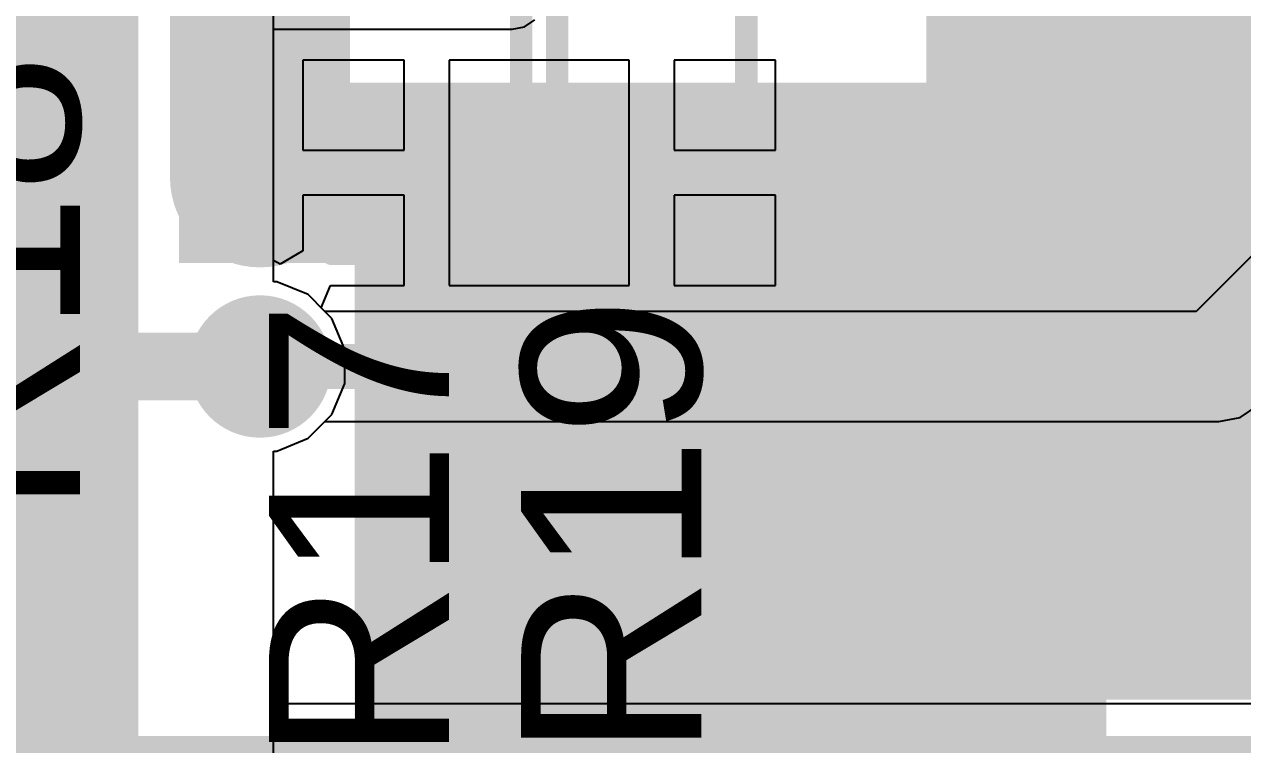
# Model space of a CAD drawing. Header units: millimetres. Extents: x -0.21 to 3.18, y -0.07 to 2.49.
# Drawn here: x -0.0143 to 0.2562, y 0.145 to 0.305 of the extents above; entities that cross this region are included whole.
import ezdxf

# ---------------------------------------------------------------- set-up
doc = ezdxf.new("R2010")
doc.units = ezdxf.units.MM
doc.header["$MEASUREMENT"] = 0
for name, color, linetype in [('BottomLayer', 5, 'Continuous'), ('BottomSolder', 6, 'Continuous'), ('TopLayer', 1, 'Continuous'), ('TopOverlay', 2, 'Continuous'), ('TopPaste', 8, 'Continuous'), ('TopSolder', 216, 'Continuous'), ('ViaHoleLayer', 16, 'Continuous')]:
    doc.layers.add(name, color=color, linetype=linetype)
doc.styles.add('Arial', font='', dxfattribs={"height": 0.2})
doc.styles.get('Arial').set_extended_font_data('Arial')

# ---------------------------------------------------------------- blocks, each defined once
blk = doc.blocks.new('R___0603_1')
at = {"layer": 'TopLayer'}
for points in [[(-0.015, 0.0175), (-0.015, -0.0175), (-0.045, -0.0175), (-0.045, 0.0175)], [(0.045, 0.0175), (0.045, -0.0175), (0.015, -0.0175), (0.015, 0.0175)]]:
    blk.add_hatch(color=1, dxfattribs=at).paths.add_polyline_path(points)
at = {"layer": 'TopPaste'}
for points in [[(-0.015, 0.0175), (-0.015, -0.0175), (-0.045, -0.0175), (-0.045, 0.0175)], [(0.045, 0.0175), (0.045, -0.0175), (0.015, -0.0175), (0.015, 0.0175)]]:
    blk.add_hatch(color=8, dxfattribs=at).paths.add_polyline_path(points)
at = {"layer": 'TopSolder'}
for points in [[(-0.011, 0.0215), (-0.011, -0.0215), (-0.049, -0.0215), (-0.049, 0.0215)], [(0.049, 0.0215), (0.049, -0.0215), (0.011, -0.0215), (0.011, 0.0215)]]:
    blk.add_hatch(color=216, dxfattribs=at).paths.add_polyline_path(points)
at = {"layer": 'TopOverlay', "const_width": 0.005}
for points in [[(-0.048, 0.021), (-0.048, -0.021)], [(-0.048, 0.021), (0.048, 0.021)], [(0.048, 0.021), (0.048, -0.021)], [(-0.048, -0.021), (0.048, -0.021)]]:
    blk.add_lwpolyline(points, dxfattribs=at)
at = {"layer": 'TopOverlay', "const_width": 0.0025}
for points in [[(-0.04925, 0.021, 1), (-0.04675, 0.021, 1)], [(-0.04925, 0.021, 1), (-0.04675, 0.021, 1)], [(0.04675, 0.021, 1), (0.04925, 0.021, 1)], [(0.04675, 0.021, 1), (0.04925, 0.021, 1)], [(-0.04925, -0.021, 1), (-0.04675, -0.021, 1)], [(-0.04925, -0.021, 1), (-0.04675, -0.021, 1)], [(0.04675, -0.021, 1), (0.04925, -0.021, 1)], [(0.04675, -0.021, 1), (0.04925, -0.021, 1)]]:
    blk.add_lwpolyline(points, format="xyb", close=True, dxfattribs=at)
blk = doc.blocks.new('R___0603_35')
at = {"layer": 'TopLayer'}
for points in [[(-0.015, 0.0175), (-0.015, -0.0175), (-0.045, -0.0175), (-0.045, 0.0175)], [(0.045, 0.0175), (0.045, -0.0175), (0.015, -0.0175), (0.015, 0.0175)]]:
    blk.add_hatch(color=1, dxfattribs=at).paths.add_polyline_path(points)
at = {"layer": 'TopPaste'}
for points in [[(-0.015, 0.0175), (-0.015, -0.0175), (-0.045, -0.0175), (-0.045, 0.0175)], [(0.045, 0.0175), (0.045, -0.0175), (0.015, -0.0175), (0.015, 0.0175)]]:
    blk.add_hatch(color=8, dxfattribs=at).paths.add_polyline_path(points)
at = {"layer": 'TopSolder'}
for points in [[(-0.011, 0.0215), (-0.011, -0.0215), (-0.049, -0.0215), (-0.049, 0.0215)], [(0.049, 0.0215), (0.049, -0.0215), (0.011, -0.0215), (0.011, 0.0215)]]:
    blk.add_hatch(color=216, dxfattribs=at).paths.add_polyline_path(points)
at = {"layer": 'TopOverlay', "const_width": 0.005}
for points in [[(-0.048, -0.021), (-0.048, 0.021)], [(0.048, 0.021), (-0.048, 0.021)], [(0.048, -0.021), (0.048, 0.021)], [(0.048, -0.021), (-0.048, -0.021)]]:
    blk.add_lwpolyline(points, dxfattribs=at)
at = {"layer": 'TopOverlay', "const_width": 0.0025}
for points in [[(-0.04925, 0.021, 1), (-0.04675, 0.021, 1)], [(-0.04925, 0.021, 1), (-0.04675, 0.021, 1)], [(0.04675, 0.021, 1), (0.04925, 0.021, 1)], [(0.04675, 0.021, 1), (0.04925, 0.021, 1)], [(-0.04925, -0.021, 1), (-0.04675, -0.021, 1)], [(-0.04925, -0.021, 1), (-0.04675, -0.021, 1)], [(0.04675, -0.021, 1), (0.04925, -0.021, 1)], [(0.04675, -0.021, 1), (0.04925, -0.021, 1)]]:
    blk.add_lwpolyline(points, format="xyb", close=True, dxfattribs=at)

msp = doc.modelspace()

# ---------------------------------------------------------------- hatches: boundary and pattern name
at = {"layer": 'BottomLayer'}
for points in [[(-0.049, 0.463), (-0.049, 0.064), (0.011, 0.064), (0.011, 0.463)], [(0.501, 0.147), (-0.043, 0.147), (-0.043, 0.064), (0.501, 0.064)]]:
    msp.add_hatch(color=5, dxfattribs=at).paths.add_polyline_path(points)
h = msp.add_hatch(color=5, dxfattribs=at)
edge = h.paths.add_edge_path()
edge.add_arc((0.163, 0.274), 0.01181, 0, 360)
h = msp.add_hatch(color=5, dxfattribs=at)
edge = h.paths.add_edge_path()
edge.add_arc((0.038, 0.271), 0.01181, 0, 360)
h = msp.add_hatch(color=5, dxfattribs=at)
edge = h.paths.add_edge_path()
edge.add_arc((0.038, 0.229), 0.01181, 0, 360)
at = {"layer": 'BottomSolder'}
h = msp.add_hatch(color=6, dxfattribs=at)
edge = h.paths.add_edge_path()
edge.add_arc((0.163, 0.274), 0.01581, 0, 360)
h = msp.add_hatch(color=6, dxfattribs=at)
edge = h.paths.add_edge_path()
edge.add_arc((0.038, 0.271), 0.01581, 0, 360)
h = msp.add_hatch(color=6, dxfattribs=at)
edge = h.paths.add_edge_path()
edge.add_arc((0.038, 0.229), 0.01581, 0, 360)
at = {"layer": 'TopLayer'}
for points in [[(0.186, 0.155), (0.315, 0.155), (0.315, 0.436), (0.186, 0.436)], [(0.02, 0.292), (0.02, 0.252), (0.21, 0.252), (0.21, 0.292)], [(0.059, -0.041), (0.226, -0.041), (0.226, 0.29), (0.059, 0.29)]]:
    msp.add_hatch(color=1, dxfattribs=at).paths.add_polyline_path(points)
h = msp.add_hatch(color=1, dxfattribs=at)
edge = h.paths.add_edge_path()
edge.add_arc((0.163, 0.274), 0.01181, 0, 360)
h = msp.add_hatch(color=1, dxfattribs=at)
edge = h.paths.add_edge_path()
edge.add_arc((0.038, 0.271), 0.01181, 0, 360)
h = msp.add_hatch(color=1, dxfattribs=at)
edge = h.paths.add_edge_path()
edge.add_arc((0.038, 0.229), 0.01181, 0, 360)
at = {"layer": 'TopSolder'}
h = msp.add_hatch(color=216, dxfattribs=at)
edge = h.paths.add_edge_path()
edge.add_arc((0.163, 0.274), 0.01581, 0, 360)
h = msp.add_hatch(color=216, dxfattribs=at)
edge = h.paths.add_edge_path()
edge.add_arc((0.038, 0.271), 0.01581, 0, 360)
h = msp.add_hatch(color=216, dxfattribs=at)
edge = h.paths.add_edge_path()
edge.add_arc((0.038, 0.229), 0.01581, 0, 360)
at = {"layer": 'ViaHoleLayer'}
h = msp.add_hatch(color=16, dxfattribs=at)
edge = h.paths.add_edge_path()
edge.add_arc((0.163, 0.274), 0.00591, 0, 360)
h = msp.add_hatch(color=16, dxfattribs=at)
edge = h.paths.add_edge_path()
edge.add_arc((0.038, 0.271), 0.00591, 0, 360)
h = msp.add_hatch(color=16, dxfattribs=at)
edge = h.paths.add_edge_path()
edge.add_arc((0.038, 0.229), 0.00591, 0, 360)

# ---------------------------------------------------------------- linework, layer by layer
at = {"layer": 'BottomLayer'}
for p, q in [((0.041, 0.24781), (0.041, 0.44879)), ((0.33939, 0.33469), (0.24593, 0.24124)), ((0.04174, 0.24781), (0.041, 0.24781)), ((0.04866, 0.24495), (0.04174, 0.24781)), ((0.05237, 0.24124), (0.04866, 0.24495)), ((0.24593, 0.24124), (0.05237, 0.24124)), ((0.25568, 0.2177), (0.25965, 0.22035)), ((0.04866, 0.21305), (0.05237, 0.21676)), ((0.05237, 0.21676), (0.251, 0.21676)), ((0.251, 0.21676), (0.25568, 0.2177)), ((0.04174, 0.21019), (0.04866, 0.21305)), ((0.041, 0.15414), (0.041, 0.21019)), ((0.041, 0.21019), (0.04174, 0.21019)), ((0.501, 0.15414), (0.041, 0.15414))]:
    msp.add_line(p, q, dxfattribs=at)
for points, const_width in [([(0.038, 0.271), (0.038, 0.399)], 0.04), ([(0.251, 0.229), (0.414, 0.392)], 0.01), ([(0.038, 0.229), (0.251, 0.229)], 0.01)]:
    msp.add_lwpolyline(points, dxfattribs=dict(at, const_width=const_width))
for points, const_width in [([(0.028, 0.271, 1), (0.048, 0.271, 1)], 0.02), ([(0.0355, 0.229, 1), (0.0405, 0.229, 1)], 0.005), ([(0.2485, 0.229, 1), (0.2535, 0.229, 1)], 0.005), ([(0.2485, 0.229, 1), (0.2535, 0.229, 1)], 0.005)]:
    msp.add_lwpolyline(points, format="xyb", close=True, dxfattribs=dict(at, const_width=const_width))
at = {"layer": 'TopLayer'}
for p, q in [((0.09673, 0.30441), (0.09905, 0.30595)), ((0.041, 0.25251), (0.041, 0.30386)), ((0.041, 0.30386), (0.094, 0.30386)), ((0.094, 0.30386), (0.09673, 0.30441)), ((0.07, 0.297), (0.0475, 0.297)), ((0.0475, 0.297), (0.0475, 0.277)), ((0.07, 0.277), (0.07, 0.297)), ((0.12, 0.297), (0.08, 0.297)), ((0.08, 0.297), (0.08, 0.272)), ((0.12, 0.272), (0.12, 0.297)), ((0.1525, 0.297), (0.13, 0.297)), ((0.13, 0.297), (0.13, 0.277)), ((0.1525, 0.277), (0.1525, 0.297)), ((0.0475, 0.277), (0.07, 0.277)), ((0.13, 0.277), (0.1525, 0.277)), ((0.08, 0.272), (0.08, 0.247)), ((0.12, 0.247), (0.12, 0.272)), ((0.07, 0.267), (0.0475, 0.267)), ((0.0475, 0.267), (0.0475, 0.2547)), ((0.07, 0.247), (0.07, 0.267)), ((0.1525, 0.267), (0.13, 0.267)), ((0.13, 0.267), (0.13, 0.247)), ((0.1525, 0.247), (0.1525, 0.267)), ((0.0475, 0.2547), (0.0425, 0.25171)), ((0.0425, 0.25171), (0.041, 0.25251)), ((0.0516, 0.242), (0.05367, 0.247)), ((0.05367, 0.247), (0.07, 0.247)), ((0.08, 0.247), (0.12, 0.247)), ((0.13, 0.247), (0.1525, 0.247)), ((0.05395, 0.23966), (0.0516, 0.242)), ((0.05681, 0.23274), (0.05395, 0.23966)), ((0.05681, 0.22526), (0.05681, 0.23274)), ((0.05395, 0.21834), (0.05681, 0.22526)), ((0.04866, 0.21305), (0.05395, 0.21834)), ((0.04174, 0.21019), (0.04866, 0.21305)), ((0.041, 0.04128), (0.041, 0.21019)), ((0.041, 0.21019), (0.04174, 0.21019))]:
    msp.add_line(p, q, dxfattribs=at)
for points, const_width in [([(-0.031, 0.254), (-0.006, 0.229)], 0.015), ([(-0.006, 0.229), (0.038, 0.229)], 0.015), ([(0.1425, 0.1245), (0.195, 0.177)], 0.04), ([(0.195, 0.177), (0.721, 0.177)], 0.04)]:
    msp.add_lwpolyline(points, dxfattribs=dict(at, const_width=const_width))
for points, const_width in [([(-0.00975, 0.229, 1), (-0.00225, 0.229, 1)], 0.0075), ([(-0.00975, 0.229, 1), (-0.00225, 0.229, 1)], 0.0075), ([(0.03425, 0.229, 1), (0.04175, 0.229, 1)], 0.0075), ([(0.185, 0.177, 1), (0.205, 0.177, 1)], 0.02), ([(0.185, 0.177, 1), (0.205, 0.177, 1)], 0.02)]:
    msp.add_lwpolyline(points, format="xyb", close=True, dxfattribs=dict(at, const_width=const_width))

# ---------------------------------------------------------------- block references
for name, p, rotation in [('R___0603_1', (0.075, 0.302), 90), ('R___0603_35', (0.125, 0.302), 270)]:
    msp.add_blockref(name, p, dxfattribs=dict(rotation=rotation))

# ---------------------------------------------------------------- texts
at = {"layer": 'TopOverlay', "style": 'Arial'}
for s, height, rotation, p in [('R18', 0.04, 90, (-0.00201, 0.19602)), ('R19', 0.04, 90, (0.13599, 0.14202)), ('R17', 0.04, 90, (0.07999, 0.14102)), ('-', 0.06, 270, (0.15, 0.18341))]:
    msp.add_text(s, height=height, rotation=rotation, dxfattribs=at).set_placement(p)

doc.saveas('drawing.dxf')
